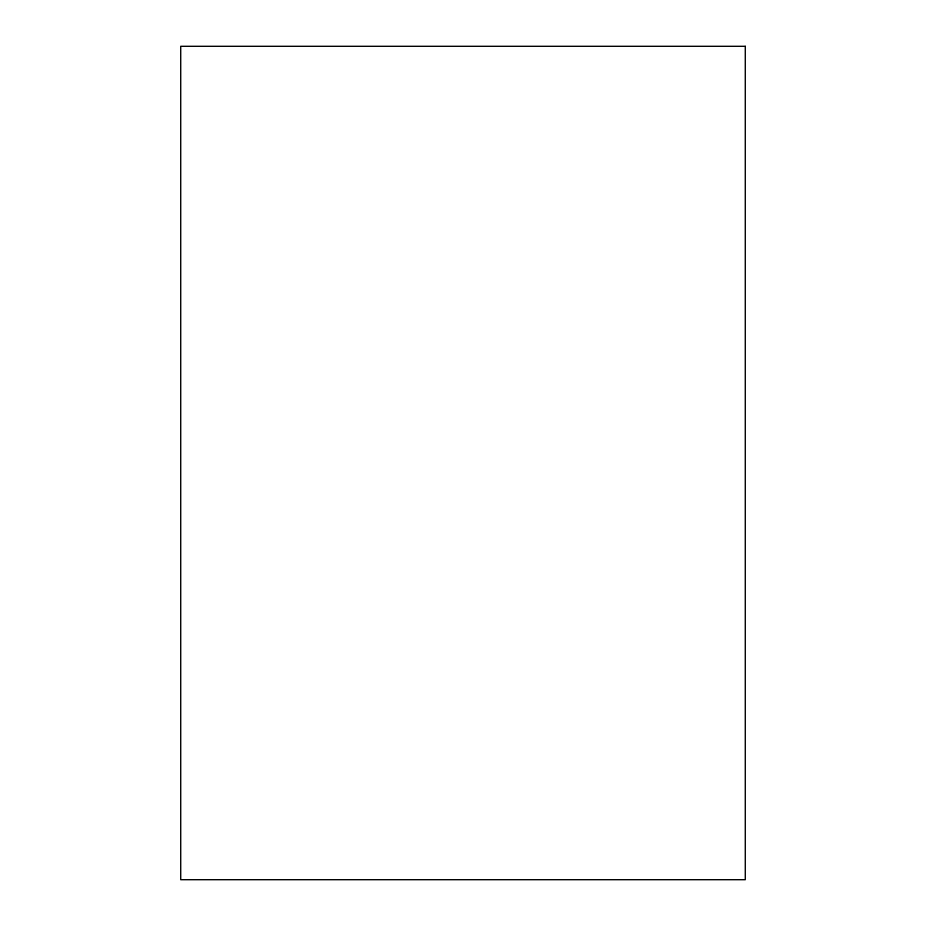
<?xml version="1.0" encoding="UTF-8"?>
<svg xmlns="http://www.w3.org/2000/svg" width="926" height="926" viewBox="0 0 926 926"><rect width="100%" height="100%" fill="white"/><g stroke="black" fill="none" stroke-linecap="round" stroke-linejoin="round"><path stroke-width="1.39" d="M745.28 46.3L180.72 46.3L180.72 879.7L745.28 879.7L745.28 46.3"/></g></svg>
